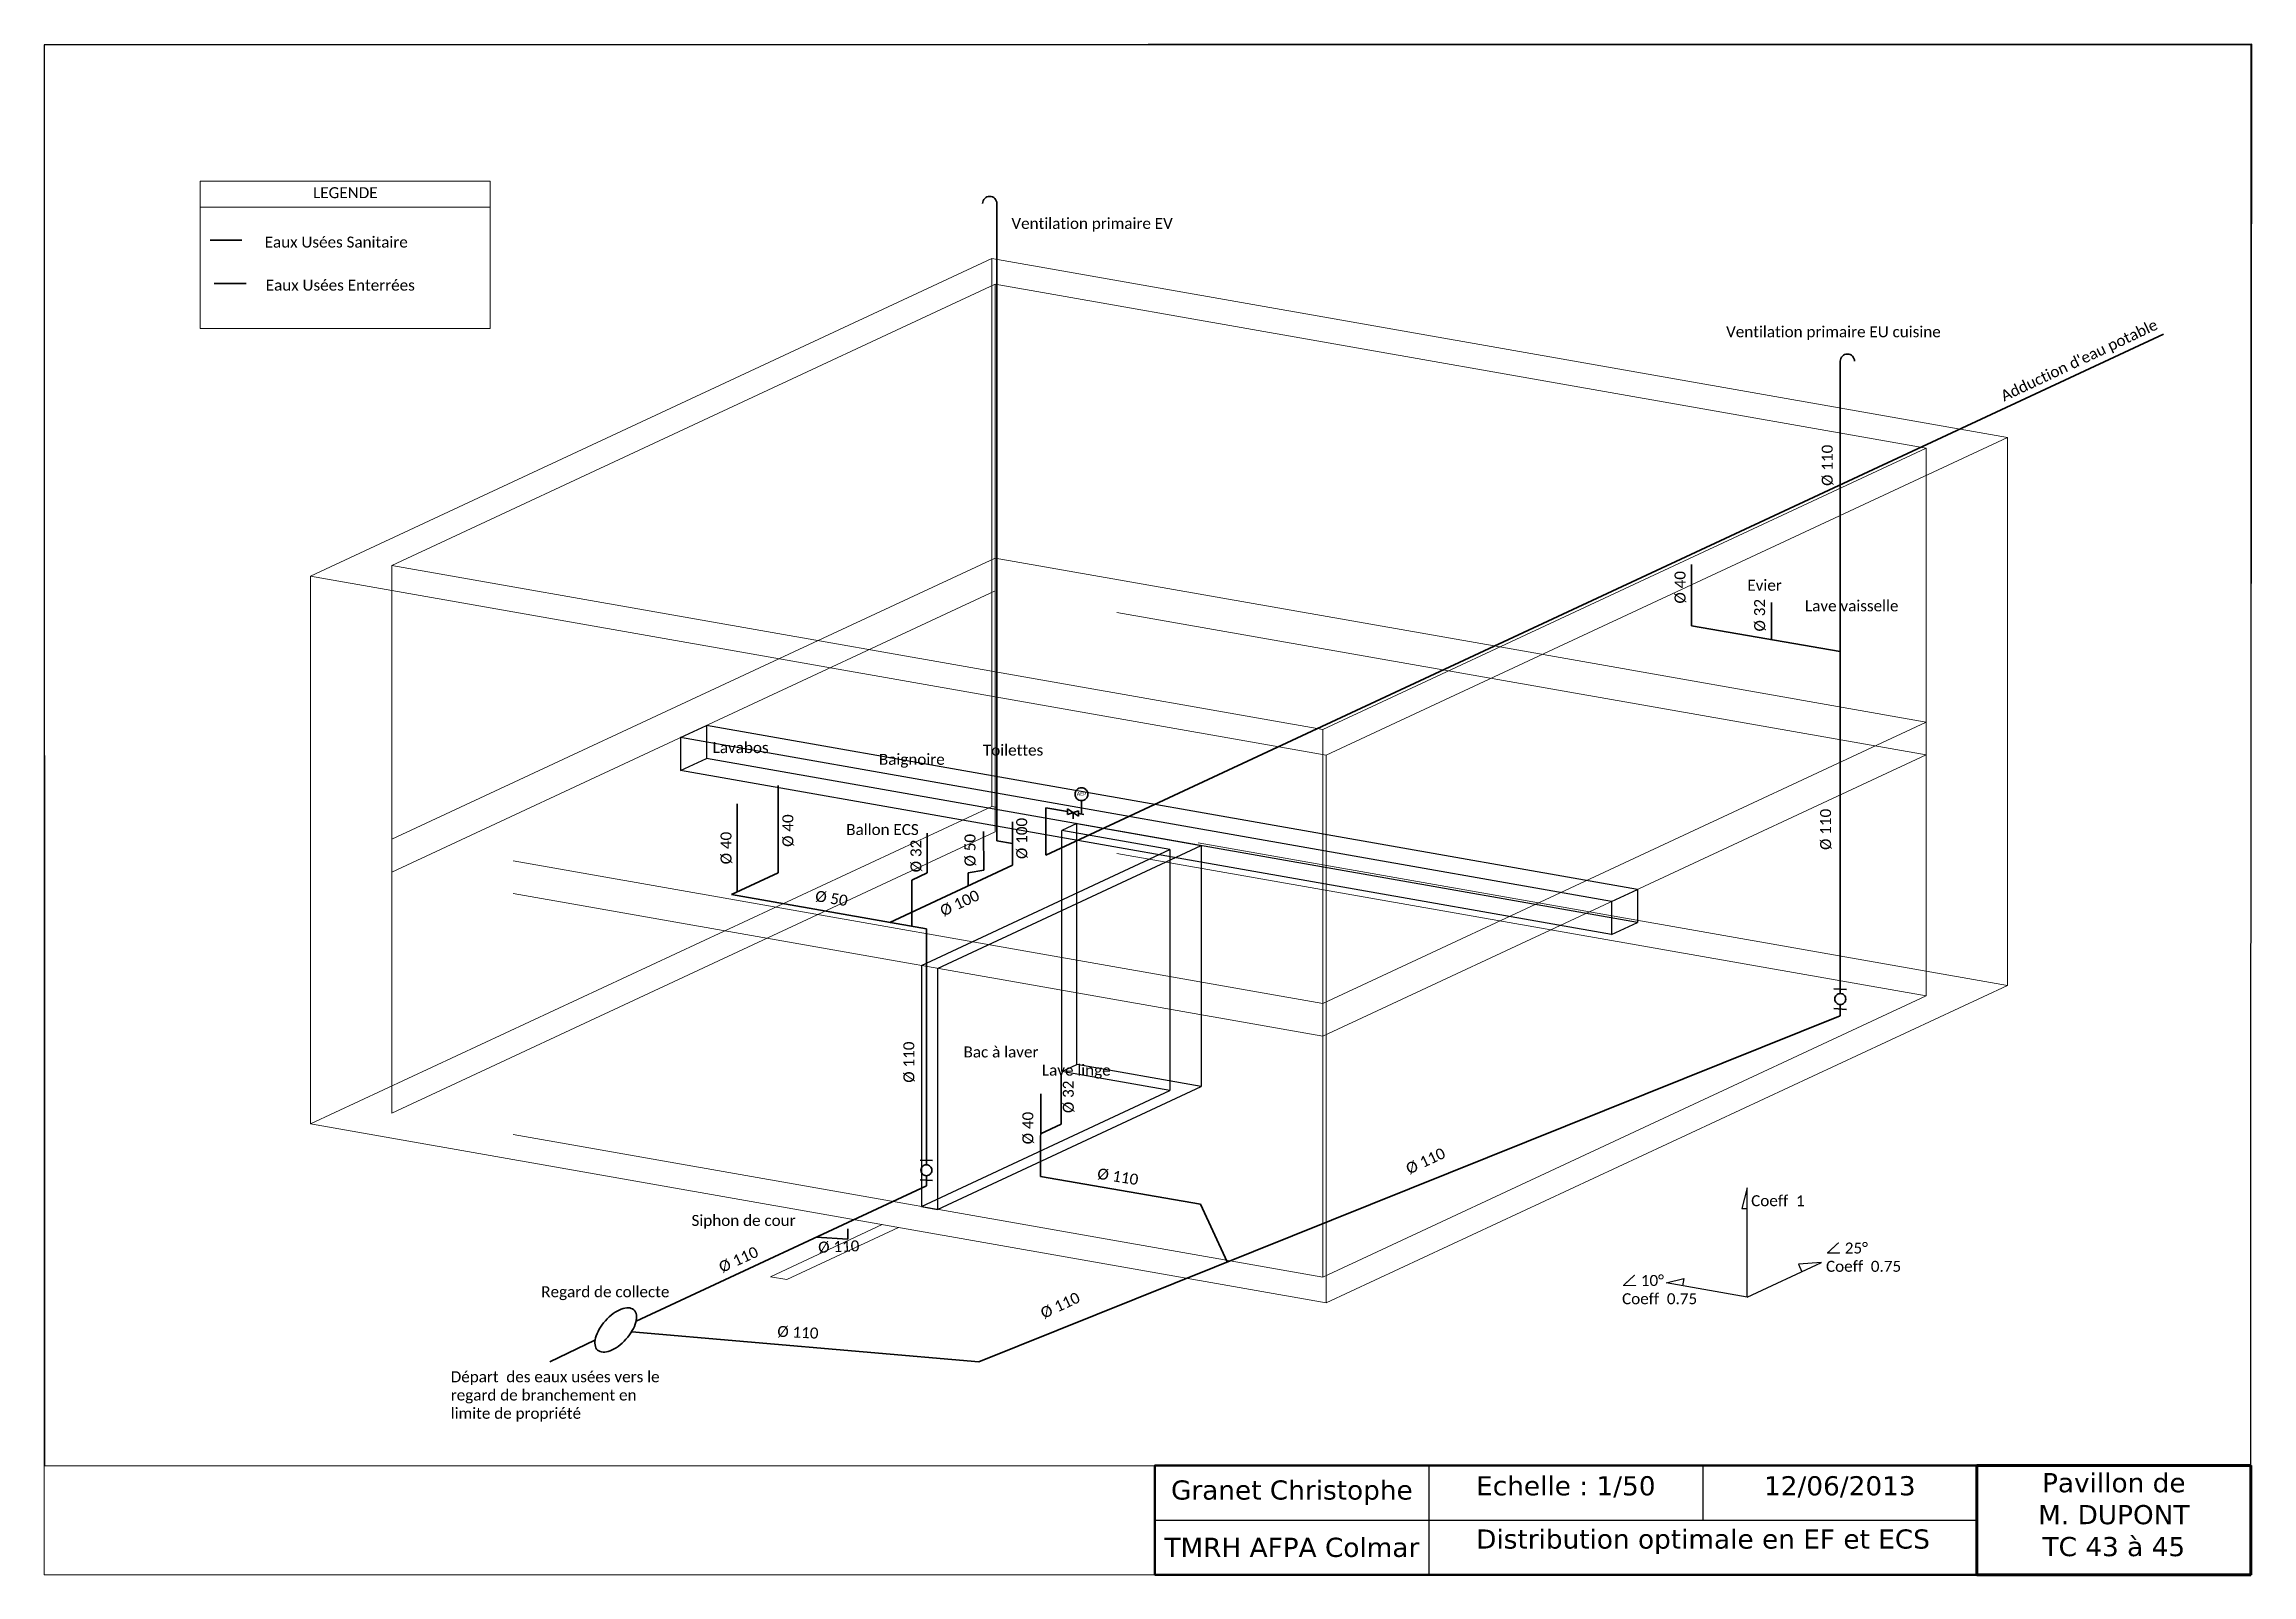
# Paper-space layout 'Alimentation optimisée- A3 - 1-50' of a CAD drawing. Header units: millimetres. Extents: x 3 to 406, y 5 to 284.
# The model-space entities are those that its viewports show. They can reach past a viewport. Long polylines and large blocks are cut down to what shows.
import ezdxf

# ---------------------------------------------------------------- set-up
doc = ezdxf.new("R2010")
doc.units = ezdxf.units.MM
doc.linetypes.add('ACAD_ISO02W100', pattern=[15, 12, -3])
doc.linetypes.add('CONTINU', pattern=[0])
for name, color, linetype, lineweight in [('AEP', 144, 'ACAD_ISO02W100', 35), ('Dalle', 7, 'Continuous', 20), ('EU enterrée', 32, 'Continuous', 35), ('EU sanitaire', 237, 'Continuous', 35), ('Maç ext', 7, 'Continuous', 20), ('Maç int', 7, 'Continuous', 20), ('Mur de refend', 7, 'Continuous', 25), ('poutre', 7, 'Continuous', 25), ('Textes', 7, 'Continuous', 9)]:
    doc.layers.add(name, color=color, linetype=linetype, lineweight=lineweight)

msp = doc.modelspace()

# ---------------------------------------------------------------- linework, layer by layer
for p, q in [((-98945, -23644), (-98993, -23835)), ((-98945, -24644), (-98945, -23644)), ((-98993, -23835), (-98945, -23835)), ((-98945, -24644), (-98265, -24327)), ((-98265, -24327), (-98476, -24343)), ((-98476, -24343), (-98445, -24411)), ((-99683, -24513), (-99523, -24474)), ((-98945, -24644), (-99683, -24513)), ((-99523, -24474), (-99535, -24540))]:
    msp.add_line(p, q)
at = {"layer": 'AEP'}
msp.add_line((-105343, -20608), (-95147, -15853), dxfattribs=at)
at = {"layer": 'AEP', "linetype": 'CONTINU'}
for p, q in [((-105019, -20233), (-105019, -20110)), ((-105343, -20608), (-105343, -20176)), ((-105343, -20176), (-105146, -20211)), ((-105146, -20186), (-105146, -20236)), ((-105146, -20186), (-105047, -20253)), ((-105047, -20203), (-105146, -20236)), ((-105096, -20220), (-105096, -20277)), ((-105047, -20253), (-105047, -20203)), ((-105047, -20228), (-104998, -20237))]:
    msp.add_line(p, q, dxfattribs=at)
msp.add_circle((-105019, -20052), 58.2, dxfattribs=at)
at = {"layer": 'Dalle'}
for p in [(-107421, -18650), (-101201, -18708)]:
    msp.add_line(p, (-105805, -17897), dxfattribs=at)
at = {"layer": 'Dalle', "linetype": 'ACAD_ISO02W100', "ltscale": 0.25}
for p, q in [((-111311, -20764), (-105805, -18197)), ((-97311, -19694), (-105805, -18197)), ((-107421, -18650), (-111311, -20464)), ((-101201, -18708), (-97311, -19394)), ((-102817, -21962), (-97311, -19394)), ((-102817, -22262), (-97311, -19694)), ((-102817, -21962), (-111311, -20464)), ((-102817, -22262), (-111311, -20764))]:
    msp.add_line(p, q, dxfattribs=at)
at = {"layer": 'EU enterrée'}
for p, q in [((-112934, -15389), (-112642, -15389)), ((-98095, -22075), (-105954, -25233)), ((-105393, -23542), (-103934, -23794)), ((-109083, -24861), (-106434, -23626)), ((-103934, -23794), (-103688, -24322)), ((-107150, -24113), (-107440, -24095)), ((-107150, -24019), (-107150, -24113)), ((-109123, -24961), (-105954, -25233)), ((-109458, -25036), (-109869, -25234))]:
    msp.add_line(p, q, dxfattribs=at)
at = {"layer": 'EU enterrée', "extrusion": (0, 0, -1)}
msp.add_ellipse((-109269, -24943), major_axis=(165, 184), ratio=0.511129, dxfattribs=at)
at = {"layer": 'EU sanitaire'}
for p, q in [((-105791, -20477), (-105791, -14660)), ((-112970, -14996), (-112679, -14996)), ((-98095, -18750), (-98095, -16099)), ((-99454, -17956), (-99454, -18515)), ((-98724, -18303), (-98724, -18641)), ((-99454, -18515), (-98095, -18750)), ((-98095, -18750), (-98095, -21872)), ((-108160, -20140), (-108160, -20945)), ((-107785, -19973), (-107786, -20770)), ((-105647, -20304), (-105647, -20701)), ((-106426, -20409), (-106426, -20771)), ((-105912, -20392), (-105909, -20745)), ((-105647, -20503), (-105791, -20477)), ((-105647, -20701), (-106767, -21224)), ((-106054, -20770), (-105909, -20745)), ((-107786, -20770), (-108212, -20969)), ((-106426, -20771), (-106567, -20837)), ((-106567, -20837), (-106567, -21259)), ((-106054, -20770), (-106054, -20891)), ((-106434, -21282), (-108212, -20969)), ((-106434, -21282), (-106434, -23435)), ((-98038, -21834), (-98153, -21829)), ((-98038, -22016), (-98153, -22009)), ((-98095, -21972), (-98095, -22075)), ((-105204, -22596), (-105204, -23063)), ((-105391, -22788), (-105393, -23542)), ((-105204, -23063), (-105393, -23151)), ((-106378, -23397), (-106492, -23392)), ((-106434, -23535), (-106434, -23626)), ((-106378, -23579), (-106492, -23572))]:
    msp.add_line(p, q, dxfattribs=at)
for centre in [(-98095, -21922), (-106434, -23485)]:
    msp.add_circle(centre, 50, dxfattribs=at)
for centre in [(-105856, -14660), (-98030, -16099)]:
    msp.add_arc(centre, 65, 0, 180, dxfattribs=at)
at = {"layer": 'Maç ext'}
for p, q in [((-112053, -18062), (-105836, -15163)), ((-96569, -16797), (-105836, -15163)), ((-102786, -19696), (-96569, -16797)), ((-96569, -16797), (-96569, -21797)), ((-102786, -19696), (-112053, -18062)), ((-112053, -23062), (-112053, -18062)), ((-102786, -24696), (-102786, -19696)), ((-102786, -24696), (-96569, -21797)), ((-102786, -24696), (-112053, -23062)), ((-106836, -23981), (-107856, -24457)), ((-106688, -24008), (-107708, -24483)), ((-107708, -24483), (-107856, -24457))]:
    msp.add_line(p, q, dxfattribs=at)
at = {"layer": 'Maç ext', "linetype": 'ACAD_ISO02W100', "ltscale": 0.25}
for p, q in [((-105836, -20163), (-105836, -15163)), ((-112053, -23062), (-105836, -20163)), ((-96569, -21797), (-105836, -20163))]:
    msp.add_line(p, q, dxfattribs=at)
at = {"layer": 'Maç int'}
for p, q in [((-111311, -17964), (-105805, -15397)), ((-97311, -16894), (-105805, -15397)), ((-105805, -17897), (-105805, -15397)), ((-102817, -19462), (-97311, -16894)), ((-102817, -19462), (-111311, -17964))]:
    msp.add_line(p, q, dxfattribs=at)
at = {"layer": 'Maç int', "linetype": 'ACAD_ISO02W100', "ltscale": 0.25}
for p, q in [((-97311, -16894), (-97311, -21894)), ((-105805, -17897), (-105805, -20397)), ((-111311, -17964), (-111311, -22964)), ((-102817, -24462), (-102817, -19462)), ((-111311, -22964), (-105805, -20397)), ((-97311, -21894), (-105805, -20397)), ((-102817, -24462), (-97311, -21894)), ((-102817, -24462), (-111311, -22964))]:
    msp.add_line(p, q, dxfattribs=at)
at = {"layer": 'Mur de refend', "linetype": 'ACAD_ISO02W100', "ltscale": 0.25}
for p, q in [((-105061, -20321), (-105197, -20384)), ((-105061, -22521), (-105061, -20321)), ((-106333, -21642), (-103928, -20520)), ((-105197, -22584), (-105197, -20384)), ((-104212, -20558), (-105197, -20384)), ((-103928, -20520), (-103928, -22720)), ((-106480, -21616), (-104212, -20558)), ((-104212, -20558), (-104212, -22758)), ((-106480, -21616), (-106480, -23816)), ((-106333, -21642), (-106333, -23842)), ((-103928, -22720), (-105061, -22521)), ((-106480, -23816), (-104212, -22758)), ((-106333, -23842), (-103928, -22720)), ((-104212, -22758), (-105197, -22584))]:
    msp.add_line(p, q, dxfattribs=at)
at = {"layer": 'Mur de refend'}
for p, q in [((-105061, -20321), (-103928, -20520)), ((-105197, -22584), (-105061, -22521)), ((-106480, -23816), (-106333, -23842))]:
    msp.add_line(p, q, dxfattribs=at)
at = {"layer": 'poutre'}
for p, q in [((-108677, -19536), (-108440, -19425)), ((-100183, -21033), (-108677, -19536)), ((-108677, -19536), (-108677, -19836)), ((-99946, -20923), (-108440, -19425)), ((-108440, -19425), (-108440, -19725)), ((-108677, -19836), (-108440, -19725)), ((-99946, -21223), (-108440, -19725)), ((-100183, -21333), (-108677, -19836)), ((-100183, -21033), (-99946, -20923)), ((-99946, -20923), (-99946, -21223)), ((-100183, -21033), (-100183, -21333)), ((-100183, -21333), (-99946, -21223))]:
    msp.add_line(p, q, dxfattribs=at)
at = {"layer": 'Textes'}
for points in [[(-113059, -14693), (-110413, -14693), (-110413, -14457), (-113059, -14457)], [(-113059, -14693), (-110413, -14693), (-110413, -15800), (-113059, -15800)]]:
    msp.add_lwpolyline(points, close=True, dxfattribs=at)

# ---------------------------------------------------------------- texts
at = {"linetype": 'CONTINU', "char_height": 100, "attachment_point": 1}
for s, width, insert in [('{\\fCalibri|b0|i0|c0|p34;Coeff  1}', 497.88, (-98908, -23713)), ('{\\fISOCPEUR|b0|i0|c0|p34;∠\\fCalibri|b0|i0|c0|p34; 25°\\PCoeff  0.75}', 744.23, (-98225, -24145)), ('{\\fISOCPEUR|b0|i0|c0|p34;∠\\fCalibri|b0|i0|c0|p34; 10°\\PCoeff  0.75}', 764.5, (-100086, -24441))]:
    msp.add_mtext_dynamic_manual_height_columns(s, width=width, gutter_width=12.5, heights=[0], dxfattribs=dict(at, insert=insert))
at = {"layer": 'AEP', "linetype": 'CONTINU', "insert": (-105062, -20032), "char_height": 35, "attachment_point": 1}
msp.add_mtext_dynamic_manual_height_columns('{\\fCalibri|b0|i0|c0|p34;AEP}', width=160.05, gutter_width=12.5, heights=[0], dxfattribs=at)
at = {"layer": 'EU enterrée', "linetype": 'CONTINU', "char_height": 100}
for s, width, heights, insert, attachment_point in [('{\\fCalibri|b0|i0|c0|p34;Eaux Usées Enterrées}', 2645.55, [236], (-111782, -15406), 5), ('{\\fCalibri|b0|i0|c0|p34;Siphon de cour}', 1670.02, [0], (-108577, -23893), 1), ('{\\fCalibri|b0|i0|c0|p34;Regard de collecte}', 1670.02, [0], (-109948, -24544), 1), ('{\\fCalibri|b0|i0|c0|p34;Départ  des eaux usées vers le regard de branchement en limite de propriété}', 1923.86, [0], (-110774, -25320), 1)]:
    msp.add_mtext_dynamic_manual_height_columns(s, width=width, gutter_width=12.5, heights=heights, dxfattribs=dict(at, insert=insert, attachment_point=attachment_point))
at = {"layer": 'EU enterrée', "linetype": 'CONTINU', "char_height": 100, "attachment_point": 1}
for insert, rotation in [((-102071, -23433), 24.9896), ((-104864, -23463), 350.8773), ((-107423, -24138), 2.1781), ((-108340, -24331), 24.454), ((-105405, -24751), 24.9896), ((-107791, -24904), 357.0878)]:
    msp.add_mtext_dynamic_manual_height_columns('{\\fCalibri|b0|i0|c0|p34;%%C 110}', width=1670.02, gutter_width=12.5, heights=[0], dxfattribs=dict(at, insert=insert, rotation=rotation))
at = {"layer": 'EU sanitaire', "linetype": 'CONTINU', "char_height": 100}
for s, width, heights, insert, attachment_point in [('{\\fCalibri|b0|i0|c0|p34;Ventilation primaire EV}', 1670.02, [0], (-105658, -14792), 1), ('{\\fCalibri|b0|i0|c0|p34;Eaux Usées Sanitaire}', 2645.55, [236], (-111819, -15013), 5), ('{\\fCalibri|b0|i0|c0|p34;Ventilation primaire EU cuisine}', 2195.06, [0], (-99137, -15781), 1)]:
    msp.add_mtext_dynamic_manual_height_columns(s, width=width, gutter_width=12.5, heights=heights, dxfattribs=dict(at, insert=insert, attachment_point=attachment_point))
at = {"layer": 'EU sanitaire', "linetype": 'CONTINU', "char_height": 100, "attachment_point": 1}
for s, insert, rotation in [('{\\fCalibri|b0|i0|c0|p34;%%C 110}', (-98264, -17238), 90.0871), ('{\\fCalibri|b0|i0|c0|p34;%%C 40}', (-99607, -18312), 90.0871), ('{\\fCalibri|b0|i0|c0|p34;%%C 32}', (-98881, -18567), 90.0871), ('{\\fCalibri|b0|i0|c0|p34;%%C 40}', (-107748, -20533), 90.0871), ('{\\fCalibri|b0|i0|c0|p34;%%C 100}', (-105614, -20644), 90.0871), ('{\\fCalibri|b0|i0|c0|p34;%%C 110}', (-98279, -20561), 90.0871), ('{\\fCalibri|b0|i0|c0|p34;%%C 40}', (-108312, -20692), 90.0871), ('{\\fCalibri|b0|i0|c0|p34;%%C 32}', (-106579, -20765), 90.0871), ('{\\fCalibri|b0|i0|c0|p34;%%C 50}', (-106086, -20712), 90.0871), ('{\\fCalibri|b0|i0|c0|p34;%%C 50}', (-107438, -20929), 350.8773), ('{\\fCalibri|b0|i0|c0|p34;%%C 100}', (-106322, -21079), 24.9896), ('{\\fCalibri|b0|i0|c0|p34;%%C 110}', (-106644, -22686), 90.0871), ('{\\fCalibri|b0|i0|c0|p34;%%C 32}', (-105189, -22963), 90.0871), ('{\\fCalibri|b0|i0|c0|p34;%%C 40}', (-105558, -23248), 90.0871)]:
    msp.add_mtext_dynamic_manual_height_columns(s, width=1670.02, gutter_width=12.5, heights=[0], dxfattribs=dict(at, insert=insert, rotation=rotation))
at = {"layer": 'Textes', "linetype": 'CONTINU', "char_height": 100}
for s, width, heights, insert, attachment_point in [('{\\fCalibri|b0|i0|c0|p34;LEGENDE}', 2645.55, [236], (-111736, -14562), 5), ('{\\fCalibri|b0|i0|c0|p34;Evier}', 1670.02, [0], (-98943, -18095), 1), ('{\\fCalibri|b0|i0|c0|p34;Lave vaisselle}', 1670.02, [0], (-98417, -18283), 1), ('{\\fCalibri|b0|i0|c0|p34;Lavabos}', 1670.02, [0], (-108384, -19577), 1), ('{\\fCalibri|b0|i0|c0|p34;Baignoire}', 1670.02, [0], (-106867, -19684), 1), ('{\\fCalibri|b0|i0|c0|p34;Toilettes}', 1670.02, [0], (-105918, -19600), 1), ('{\\fCalibri|b0|i0|c0|p34;Ballon ECS}', 1670.02, [0], (-107165, -20325), 1), ('{\\fCalibri|b0|i0|c0|p34;Bac à laver}', 1946.05, [0], (-106095, -22355), 1), ('{\\fCalibri|b0|i0|c0|p34;Lave linge}', 1670.02, [0], (-105380, -22521), 1)]:
    msp.add_mtext_dynamic_manual_height_columns(s, width=width, gutter_width=12.5, heights=heights, dxfattribs=dict(at, insert=insert, attachment_point=attachment_point))
at = {"layer": 'Textes', "linetype": 'CONTINU', "insert": (-96643, -16378), "char_height": 100, "attachment_point": 1, "rotation": 25.2657}
msp.add_mtext_dynamic_manual_height_columns("{\\fCalibri|b0|i0|c0|p34;Adduction d'eau potable}", width=1670.02, gutter_width=12.5, heights=[0], dxfattribs=at)

psp = doc.layouts.new('Alimentation optimisée- A3 - 1-50')

# ---------------------------------------------------------------- linework, layer by layer
at = {"lineweight": 30}
for p, q in [((255.31, 24.93), (255.31, 4.93)), ((305.31, 24.93), (305.31, 14.93)), ((205.31, 14.93), (355.31, 14.93))]:
    psp.add_line(p, q, dxfattribs=at)
at = {"lineweight": 80}
for p, q in [((355.31, 24.93), (355.31, 4.93)), ((355.31, 24.93), (405.31, 24.93)), ((405.31, 24.93), (405.31, 4.93)), ((405.31, 4.93), (355.31, 4.93))]:
    psp.add_line(p, q, dxfattribs=at)
at = {"lineweight": 50}
psp.add_lwpolyline([(205.31, 4.93), (405.31, 4.93), (405.31, 24.93), (205.31, 24.93)], close=True, dxfattribs=at)
at = {"layer": 'Defpoints'}
psp.add_lwpolyline([(405.31, 87.41), (405.5, 284.39), (2.62, 284.26), (2.7, 24.87), (205.31, 24.93), (205.31, 24.93), (205.31, 24.93), (330.57, 24.93), (405.31, 24.93), (405.31, 87.41)], close=True, dxfattribs=at)
at = {"layer": 'Textes'}
psp.add_lwpolyline([(2.62, 284.26), (405.31, 284.26), (405.31, 4.93), (2.62, 4.93)], close=True, dxfattribs=at)

# ---------------------------------------------------------------- texts
at = {"char_height": 3.5, "attachment_point": 5}
for s, width, heights, insert in [('{\\fVerdana|b0|i0|c0|p34;Granet Christophe}', 50, [0], (230.31, 19.93)), ('{\\fVerdana|b0|i0|c0|p34;Echelle : 1/50}', 50, [0], (280.31, 20.98)), ('{\\fVerdana|b0|i0|c0|p34;12/06/2013}', 50, [0], (330.31, 20.98)), ('{\\fVerdana|b0|i0|c0|p34;Pavillon de\\PM. DUPONT\\PTC 43 à 45}', 50, [19.95], (380.31, 15.9)), ('{\\fVerdana|b0|i0|c0|p34;Distribution optimale en EF et ECS}', 99.0683, [9.58], (305.35, 10.98)), ('{\\fVerdana|b0|i0|c0|p34;TMRH AFPA Colmar}', 50, [0], (230.31, 9.93))]:
    psp.add_mtext_dynamic_manual_height_columns(s, width=width, gutter_width=12.5, heights=heights, dxfattribs=dict(at, insert=insert))

# ---------------------------------------------------------------- viewports
at = {"layer": 'Defpoints'}
vp = psp.add_viewport(center=(204.06, 154.63), size=(402.88, 259.5176), view_center_point=(-104411.86, -19693.45), view_height=12975.88, dxfattribs=at)
vp.dxf.flags = 0x10000  # cut along an outline
vp.dxf.clipping_boundary_handle = psp.add_lwpolyline([(405.31, 87.41), (405.5, 284.39), (2.62, 284.26), (2.7, 24.87), (205.31, 24.93), (205.31, 24.93), (205.31, 24.93), (330.57, 24.93), (405.31, 24.93), (405.31, 87.41)], format="xyb", close=True, dxfattribs={"invisible": 1}).dxf.handle

doc.saveas('drawing.dxf')
